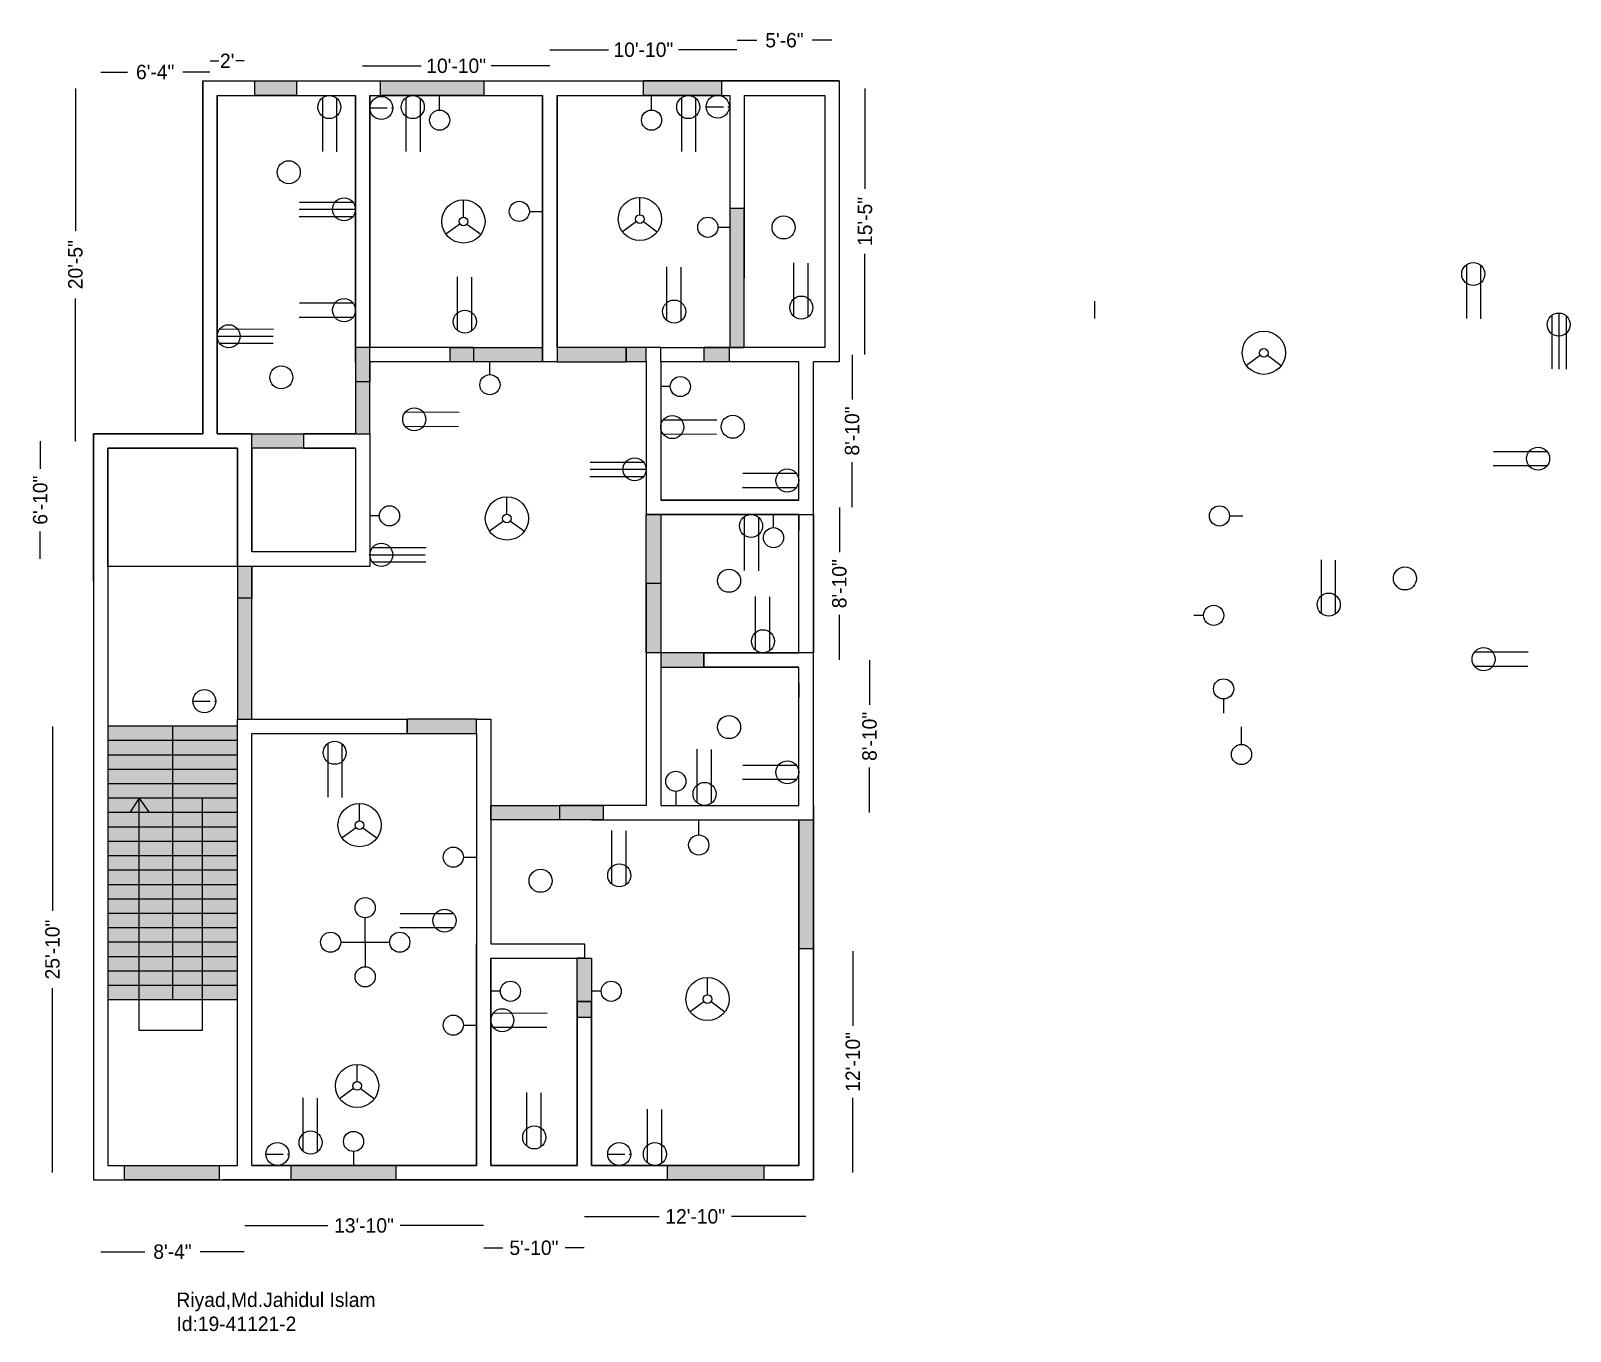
# Model space of a CAD drawing. Header units: feet. Extents: x 266 to 1335, y 182 to 1085.
import ezdxf

# ---------------------------------------------------------------- set-up
doc = ezdxf.new("R2010")
doc.units = ezdxf.units.FT
doc.header["$MEASUREMENT"] = 0
doc.linetypes.add('ACAD_ISO02W100', pattern=[15, 12, -3])
doc.dimstyles.get("Standard").update_dxf_attribs({"dimtxt": 0.18, "dimasz": 0.18, "dimexe": 0.18, "dimexo": 0.0625, "dimgap": 0.09, "dimtad": 0, "dimtih": 1, "dimtoh": 1, "dimdec": 4, "dimzin": 0, "dimdsep": 46, "dimtxsty": 'Standard', "dimcen": 0.09, "dimadec": 0, "dimazin": 0, "dimtfac": 1, "dimtdec": 4, "dimtofl": 0, "dimtmove": 0, "dimatfit": 3, "dimfxl": 0, "dimtolj": 1, "dimtzin": 0, "dimarcsym": 0})

# ---------------------------------------------------------------- blocks, each defined once
blk = doc.blocks.new('*D68')
at = {"color": 0, "lineweight": -2}
for p, q in [((496.6, 1060.3), (537.4, 1060.3)), ((626.6, 1060.3), (585.9, 1060.3))]:
    blk.add_line(p, q, dxfattribs=at)
at = {"layer": 'Defpoints', "color": 0}
for p in [(626.6, 1060.3), (496.6, 1044.8), (626.6, 1044.8)]:
    blk.add_point(p, dxfattribs=at)
at = {"color": 0, "insert": (561.6, 1060.3), "char_height": 10, "attachment_point": 5}
blk.add_mtext('\\A1;10\'-10"', dxfattribs=at)
blk = doc.blocks.new('_None')
blk = doc.blocks.new('*D69')
at = {"color": 0, "lineweight": -2}
for p, q in [((626.6, 1071.5), (667.4, 1071.5)), ((756.6, 1071.5), (715.9, 1071.5))]:
    blk.add_line(p, q, dxfattribs=at)
at = {"layer": 'Defpoints', "color": 0}
for p in [(756.6, 1071.5), (626.6, 1044.8), (756.6, 1044.8)]:
    blk.add_point(p, dxfattribs=at)
at = {"color": 0, "insert": (691.6, 1071.5), "char_height": 10, "attachment_point": 5}
blk.add_mtext('\\A1;10\'-10"', dxfattribs=at)
blk = doc.blocks.new('*D70')
at = {"color": 0, "lineweight": -2}
for p, q in [((756.8, 1078.1), (770.4, 1078.1)), ((822.5, 1078.1), (808.9, 1078.1))]:
    blk.add_line(p, q, dxfattribs=at)
at = {"color": 0}
for points in [[(756.8, 1078.1), (756.8, 1078.1), (756.6, 1078.1)], [(822.5, 1078.1), (822.5, 1078.1), (822.6, 1078.1)]]:
    blk.add_solid(points, dxfattribs=at)
at = {"layer": 'Defpoints', "color": 0}
for p in [(822.6, 1078.1), (756.6, 1044.8), (822.6, 1044.8)]:
    blk.add_point(p, dxfattribs=at)
at = {"color": 0, "insert": (789.6, 1078.1), "char_height": 10, "attachment_point": 5}
blk.add_mtext('\\A1;5\'-6"', dxfattribs=at)
blk = doc.blocks.new('*D71')
at = {"color": 0, "lineweight": -2}
for p, q in [((390.8, 1063.8), (396.7, 1063.8)), ((414.5, 1063.8), (408.6, 1063.8))]:
    blk.add_line(p, q, dxfattribs=at)
at = {"color": 0}
for points in [[(390.8, 1063.8), (390.8, 1063.7), (390.6, 1063.8)], [(414.5, 1063.8), (414.5, 1063.7), (414.6, 1063.8)]]:
    blk.add_solid(points, dxfattribs=at)
at = {"layer": 'Defpoints', "color": 0}
for p in [(414.6, 1063.8), (390.6, 799.8), (414.6, 799.8)]:
    blk.add_point(p, dxfattribs=at)
at = {"color": 0, "insert": (402.6, 1063.8), "char_height": 10, "attachment_point": 5}
blk.add_mtext("\\A1;2'", dxfattribs=at)
blk = doc.blocks.new('*D72')
at = {"color": 0, "lineweight": -2}
for p, q in [((314.8, 1056), (333.4, 1056)), ((390.5, 1056), (371.9, 1056))]:
    blk.add_line(p, q, dxfattribs=at)
at = {"color": 0}
for points in [[(314.8, 1056), (314.8, 1055.9), (314.6, 1056)], [(390.5, 1056), (390.5, 1055.9), (390.6, 1056)]]:
    blk.add_solid(points, dxfattribs=at)
at = {"layer": 'Defpoints', "color": 0}
for p in [(390.6, 1056), (314.6, 799.8), (390.6, 799.8)]:
    blk.add_point(p, dxfattribs=at)
at = {"color": 0, "insert": (352.6, 1056), "char_height": 10, "attachment_point": 5}
blk.add_mtext('\\A1;6\'-4"', dxfattribs=at)
blk = doc.blocks.new('*D73')
at = {"color": 0, "lineweight": -2}
for p, q in [((845.5, 1044.7), (845.5, 974.9)), ((845.5, 860), (845.5, 929.8))]:
    blk.add_line(p, q, dxfattribs=at)
at = {"color": 0}
for points in [[(845.5, 1044.7), (845.5, 1044.7), (845.5, 1044.8)], [(845.5, 860), (845.5, 860), (845.5, 859.8)]]:
    blk.add_solid(points, dxfattribs=at)
at = {"layer": 'Defpoints', "color": 0}
for p in [(822.6, 1044.8), (822.6, 859.8), (845.5, 859.8)]:
    blk.add_point(p, dxfattribs=at)
at = {"color": 0, "insert": (845.5, 952.3), "char_height": 10, "attachment_point": 5, "rotation": 90}
blk.add_mtext('\\A1;15\'-5"', dxfattribs=at)
blk = doc.blocks.new('*D74')
at = {"color": 0, "lineweight": -2}
for p, q in [((836.6, 859.7), (836.6, 828.6)), ((836.6, 754), (836.6, 785.1))]:
    blk.add_line(p, q, dxfattribs=at)
at = {"color": 0}
for points in [[(836.6, 859.7), (836.6, 859.7), (836.6, 859.8)], [(836.6, 754), (836.6, 754), (836.6, 753.8)]]:
    blk.add_solid(points, dxfattribs=at)
at = {"layer": 'Defpoints', "color": 0}
for p in [(804.6, 859.8), (804.6, 753.8), (836.6, 753.8)]:
    blk.add_point(p, dxfattribs=at)
at = {"color": 0, "insert": (836.6, 806.8), "char_height": 10, "attachment_point": 5, "rotation": 90}
blk.add_mtext('\\A1;8\'-10"', dxfattribs=at)
blk = doc.blocks.new('*D75')
at = {"color": 0, "lineweight": -2}
for p, q in [((827.7, 753.7), (827.7, 722.6)), ((827.7, 648), (827.7, 679.1))]:
    blk.add_line(p, q, dxfattribs=at)
at = {"color": 0}
for points in [[(827.6, 753.7), (827.7, 753.7), (827.7, 753.8)], [(827.6, 648), (827.7, 648), (827.7, 647.8)]]:
    blk.add_solid(points, dxfattribs=at)
at = {"layer": 'Defpoints', "color": 0}
for p in [(804.6, 753.8), (804.6, 647.8), (827.7, 647.8)]:
    blk.add_point(p, dxfattribs=at)
at = {"color": 0, "insert": (827.7, 700.8), "char_height": 10, "attachment_point": 5, "rotation": 90}
blk.add_mtext('\\A1;8\'-10"', dxfattribs=at)
blk = doc.blocks.new('*D76')
at = {"color": 0, "lineweight": -2}
for p, q in [((848.7, 647.7), (848.7, 616.6)), ((848.7, 542), (848.7, 573.1))]:
    blk.add_line(p, q, dxfattribs=at)
at = {"color": 0}
for points in [[(848.7, 647.7), (848.8, 647.7), (848.7, 647.8)], [(848.7, 542), (848.8, 542), (848.7, 541.8)]]:
    blk.add_solid(points, dxfattribs=at)
at = {"layer": 'Defpoints', "color": 0}
for p in [(804.6, 647.8), (804.6, 541.8), (848.7, 541.8)]:
    blk.add_point(p, dxfattribs=at)
at = {"color": 0, "insert": (848.7, 594.8), "char_height": 10, "attachment_point": 5, "rotation": 90}
blk.add_mtext('\\A1;8\'-10"', dxfattribs=at)
blk = doc.blocks.new('*D77')
at = {"color": 0, "lineweight": -2}
for p, q in [((837.1, 445.7), (837.1, 393.9)), ((837.1, 292), (837.1, 343.8))]:
    blk.add_line(p, q, dxfattribs=at)
at = {"color": 0}
for points in [[(837, 445.7), (837.1, 445.7), (837.1, 445.8)], [(837, 292), (837.1, 292), (837.1, 291.8)]]:
    blk.add_solid(points, dxfattribs=at)
at = {"layer": 'Defpoints', "color": 0}
for p in [(650.6, 445.8), (837.1, 445.8), (650.6, 291.8)]:
    blk.add_point(p, dxfattribs=at)
at = {"color": 0, "insert": (837.1, 368.8), "char_height": 10, "attachment_point": 5, "rotation": 90}
blk.add_mtext('\\A1;12\'-10"', dxfattribs=at)
blk = doc.blocks.new('*D78')
at = {"color": 0, "lineweight": -2}
for p, q in [((650.8, 261.5), (702.6, 261.5)), ((804.5, 261.5), (752.7, 261.5))]:
    blk.add_line(p, q, dxfattribs=at)
at = {"color": 0}
for points in [[(650.8, 261.6), (650.8, 261.5), (650.6, 261.5)], [(804.5, 261.6), (804.5, 261.5), (804.6, 261.5)]]:
    blk.add_solid(points, dxfattribs=at)
at = {"layer": 'Defpoints', "color": 0}
for p in [(650.6, 291.8), (804.6, 291.8), (804.6, 261.5)]:
    blk.add_point(p, dxfattribs=at)
at = {"color": 0, "insert": (727.6, 261.5), "char_height": 10, "attachment_point": 5}
blk.add_mtext('\\A1;12\'-10"', dxfattribs=at)
blk = doc.blocks.new('*D79')
at = {"color": 0, "lineweight": -2}
for p, q in [((580.8, 239.7), (593.9, 239.7)), ((650.5, 239.7), (637.4, 239.7))]:
    blk.add_line(p, q, dxfattribs=at)
at = {"color": 0}
for points in [[(580.8, 239.7), (580.8, 239.7), (580.6, 239.7)], [(650.5, 239.7), (650.5, 239.7), (650.6, 239.7)]]:
    blk.add_solid(points, dxfattribs=at)
at = {"layer": 'Defpoints', "color": 0}
for p in [(580.6, 291.8), (650.6, 291.8), (580.6, 239.7)]:
    blk.add_point(p, dxfattribs=at)
at = {"color": 0, "insert": (615.6, 239.7), "char_height": 10, "attachment_point": 5}
blk.add_mtext('\\A1;5\'-10"', dxfattribs=at)
blk = doc.blocks.new('*D80')
at = {"color": 0, "lineweight": -2}
for p, q in [((414.8, 255.2), (472.6, 255.2)), ((580.5, 255.2), (522.7, 255.2))]:
    blk.add_line(p, q, dxfattribs=at)
at = {"color": 0}
for points in [[(414.8, 255.2), (414.8, 255.1), (414.6, 255.2)], [(580.5, 255.2), (580.5, 255.1), (580.6, 255.2)]]:
    blk.add_solid(points, dxfattribs=at)
at = {"layer": 'Defpoints', "color": 0}
for p in [(414.6, 291.8), (580.6, 291.8), (580.6, 255.2)]:
    blk.add_point(p, dxfattribs=at)
at = {"color": 0, "insert": (497.6, 255.2), "char_height": 10, "attachment_point": 5}
blk.add_mtext('\\A1;13\'-10"', dxfattribs=at)
blk = doc.blocks.new('*D81')
at = {"color": 0, "lineweight": -2}
for p, q in [((314.8, 237), (345.4, 237)), ((414.5, 237), (383.9, 237))]:
    blk.add_line(p, q, dxfattribs=at)
at = {"color": 0}
for points in [[(314.8, 237), (314.8, 236.9), (314.6, 237)], [(414.5, 237), (414.5, 236.9), (414.6, 237)]]:
    blk.add_solid(points, dxfattribs=at)
at = {"layer": 'Defpoints', "color": 0}
for p in [(314.6, 291.8), (414.6, 291.8), (414.6, 237)]:
    blk.add_point(p, dxfattribs=at)
at = {"color": 0, "insert": (364.6, 237), "char_height": 10, "attachment_point": 5}
blk.add_mtext('\\A1;8\'-4"', dxfattribs=at)
blk = doc.blocks.new('*D82')
at = {"color": 0, "lineweight": -2}
for p, q in [((281.3, 601.7), (281.3, 473.6)), ((281.3, 292), (281.3, 420.1))]:
    blk.add_line(p, q, dxfattribs=at)
at = {"color": 0}
for points in [[(281.3, 601.7), (281.3, 601.7), (281.3, 601.8)], [(281.3, 292), (281.3, 292), (281.3, 291.8)]]:
    blk.add_solid(points, dxfattribs=at)
at = {"layer": 'Defpoints', "color": 0}
for p in [(414.6, 601.8), (281.3, 291.8), (414.6, 291.8)]:
    blk.add_point(p, dxfattribs=at)
at = {"color": 0, "insert": (281.3, 446.8), "char_height": 10, "attachment_point": 5, "rotation": 90}
blk.add_mtext('\\A1;25\'-10"', dxfattribs=at)
blk = doc.blocks.new('_Open')
at = {"color": 0, "linetype": 'ByBlock', "lineweight": -2}
for p, q in [((-1, 0.2), (0, 0)), ((-1, -0.2), (0, 0)), ((0, 0), (-1, 0))]:
    blk.add_line(p, q, dxfattribs=at)
blk = doc.blocks.new('*D83')
at = {"color": 0, "lineweight": -2}
for p, q in [((297.2, 1044.7), (297.2, 945.8)), ((297.2, 800), (297.2, 898.9))]:
    blk.add_line(p, q, dxfattribs=at)
at = {"color": 0}
blk.add_solid([(297.2, 1044.7), (297.2, 1044.7), (297.2, 1044.8)], dxfattribs=at)
at = {"layer": 'Defpoints', "color": 0}
for p in [(390.6, 1044.8), (297.2, 799.8), (390.6, 799.8)]:
    blk.add_point(p, dxfattribs=at)
at = {"color": 0, "lineweight": -2, "xscale": 0.18, "yscale": 0.18, "zscale": 0.18, "rotation": 270}
blk.add_blockref('_Open', (297.2, 799.8), dxfattribs=at)
at = {"color": 0, "insert": (297.2, 922.3), "char_height": 10, "attachment_point": 5, "rotation": 90}
blk.add_mtext('\\A1;20\'-5"', dxfattribs=at)
blk = doc.blocks.new('*D84')
at = {"color": 0, "lineweight": -2}
for p, q in [((272.8, 799.7), (272.8, 780.6)), ((272.8, 718), (272.8, 737.1))]:
    blk.add_line(p, q, dxfattribs=at)
at = {"color": 0}
for points in [[(272.7, 799.7), (272.8, 799.7), (272.8, 799.8)], [(272.7, 718), (272.8, 718), (272.8, 717.8)]]:
    blk.add_solid(points, dxfattribs=at)
at = {"layer": 'Defpoints', "color": 0}
for p in [(414.6, 799.8), (272.8, 717.8), (414.6, 717.8)]:
    blk.add_point(p, dxfattribs=at)
at = {"color": 0, "insert": (272.8, 758.8), "char_height": 10, "attachment_point": 5, "rotation": 90}
blk.add_mtext('\\A1;6\'-10"', dxfattribs=at)

msp = doc.modelspace()

# ---------------------------------------------------------------- hatches: boundary and pattern name
h = msp.add_hatch()
h.set_pattern_fill('DASH', color=256, style=0)
h.paths.add_polyline_path([(450.81417, 1049.84153), (421.77363, 1049.84153), (421.77363, 1039.84153), (450.81417, 1039.84153)])
h.paths.add_polyline_path([(580.91779, 1049.84153), (508.9603, 1049.84153), (508.9603, 1039.84153), (580.91779, 1039.84153)])
h.paths.add_polyline_path([(809.64899, 536.84153), (799.64899, 536.84153), (799.64899, 447.38255), (809.64899, 447.38255)])
h.paths.add_polyline_path([(397.10659, 296.84153), (331.31236, 296.84153), (331.31236, 286.84153), (397.10659, 286.84153)])
h.paths.add_polyline_path([(519.64798, 296.84153), (447.06428, 296.84153), (447.06428, 286.84153), (519.64798, 286.84153)])
h.paths.add_polyline_path([(775.3469, 296.84153), (708.31862, 296.84153), (708.31862, 286.84153), (775.3469, 286.84153)])
at = {"true_color": 0xeeb7c8}
h = msp.add_hatch(color=254, dxfattribs=at)
h.paths.add_polyline_path([(450.81417, 1049.84153), (421.77363, 1049.84153), (421.77363, 1039.84153), (450.81417, 1039.84153)])
h.paths.add_polyline_path([(580.91779, 1049.84153), (508.9603, 1049.84153), (508.9603, 1039.84153), (580.91779, 1039.84153)])
h.paths.add_polyline_path([(809.64899, 536.84153), (799.64899, 536.84153), (799.64899, 447.38255), (809.64899, 447.38255)])
h.paths.add_polyline_path([(775.3469, 296.84153), (708.31862, 296.84153), (708.31862, 286.84153), (775.3469, 286.84153)])
h.paths.add_polyline_path([(519.64798, 296.84153), (447.06428, 296.84153), (447.06428, 286.84153), (519.64798, 286.84153)])
h.paths.add_polyline_path([(397.10659, 296.84153), (331.31236, 296.84153), (331.31236, 286.84153), (397.10659, 286.84153)])
h = msp.add_hatch(color=64)
h.paths.add_polyline_path([(450.81417, 1049.84153), (421.77363, 1049.84153), (421.77363, 1039.84153), (450.81417, 1039.84153)])
h.paths.add_polyline_path([(580.91779, 1049.84153), (508.9603, 1049.84153), (508.9603, 1039.84153), (580.91779, 1039.84153)])
h.paths.add_polyline_path([(745.77472, 1049.84153), (691.64899, 1049.84153), (691.64899, 1039.84153), (745.77472, 1039.84153)])
h.paths.add_polyline_path([(761.64899, 961.26861), (751.649, 961.26861), (751.649, 912.84153), (761.64899, 912.84153)])
h.paths.add_polyline_path([(761.649, 912.84153), (751.649, 912.84153), (751.649, 864.84153), (761.649, 864.84153)])
h.paths.add_polyline_path([(751.23008, 864.84153), (733.64899, 864.84153), (733.64899, 854.84153), (751.23008, 854.84153)])
h.paths.add_polyline_path([(693.64899, 864.84153), (679.64899, 864.84153), (679.64899, 854.84153), (693.64899, 854.84153)])
h.paths.add_polyline_path([(679.64899, 864.84153), (631.64899, 864.84153), (631.64899, 854.84153), (679.64899, 854.84153)])
h.paths.add_polyline_path([(621.64899, 864.84153), (573.64899, 864.84153), (573.64899, 854.84153), (621.64899, 854.84153)])
h.paths.add_polyline_path([(573.64899, 864.84153), (557.49812, 864.84153), (557.49812, 854.84153), (573.64899, 854.84153)])
h.paths.add_polyline_path([(501.64899, 864.84153), (491.64899, 864.84153), (491.64899, 840.84153), (501.64899, 840.84153)])
h.paths.add_polyline_path([(501.64899, 840.84153), (491.64899, 840.84153), (491.64899, 804.84153), (501.64899, 804.84153)])
h.paths.add_polyline_path([(455.64899, 804.84153), (419.64899, 804.84153), (419.64899, 794.84153), (455.64899, 794.84153)])
h.paths.add_polyline_path([(419.64899, 690.84153), (409.64899, 690.84153), (409.64899, 606.84153), (419.64899, 606.84153)])
h.paths.add_polyline_path([(419.64899, 712.84153), (409.64899, 712.84153), (409.64899, 690.84153), (419.64899, 690.84153)])
h.paths.add_polyline_path([(575.64899, 606.84153), (527.64899, 606.84153), (527.64899, 596.84153), (575.64899, 596.84153)])
h.paths.add_polyline_path([(663.64899, 546.84153), (633.64899, 546.84153), (633.64899, 536.84153), (663.64899, 536.84153)])
h.paths.add_polyline_path([(633.64899, 546.84153), (585.64899, 546.84153), (585.64899, 536.84153), (633.64899, 536.84153)])
h.paths.add_polyline_path([(655.64899, 440.84153), (645.64899, 440.84153), (645.64899, 410.84153), (655.64899, 410.84153)])
h.paths.add_polyline_path([(655.64899, 410.84153), (645.64899, 410.84153), (645.64899, 399.70409), (655.64899, 399.70409)])
h.paths.add_polyline_path([(733.64899, 652.84153), (703.64899, 652.84153), (703.64899, 642.84153), (733.64899, 642.84153)])
h.paths.add_polyline_path([(703.64899, 700.84153), (693.64899, 700.84153), (693.64899, 652.84153), (703.64899, 652.84153)])
h.paths.add_polyline_path([(703.64899, 748.84153), (693.64899, 748.84153), (693.64899, 700.84153), (703.64899, 700.84153)])
h = msp.add_hatch(color=252)
h.paths.add_polyline_path([(364.64899, 601.84153), (319.64899, 601.84153), (319.64899, 591.84153), (364.64899, 591.84153)])
h.paths.add_polyline_path([(364.64899, 591.84153), (319.64899, 591.84153), (319.64899, 581.84153), (364.64899, 581.84153)])
h.paths.add_polyline_path([(364.64899, 581.84153), (319.64899, 581.84153), (319.64899, 571.84153), (364.64899, 571.84153)])
h.paths.add_polyline_path([(409.64899, 581.84153), (364.64899, 581.84153), (364.64899, 571.84153), (409.64899, 571.84153)])
h.paths.add_polyline_path([(409.64899, 591.84153), (364.64899, 591.84153), (364.64899, 581.84153), (409.64899, 581.84153)])
h.paths.add_polyline_path([(409.64899, 601.84153), (364.64899, 601.84153), (364.64899, 591.84153), (409.64899, 591.84153)])
h.paths.add_polyline_path([(364.64899, 571.84153), (319.64899, 571.84153), (319.64899, 561.84153), (364.64899, 561.84153)])
h.paths.add_polyline_path([(409.64899, 561.84153), (364.64899, 561.84153), (364.64899, 551.84153), (409.64899, 551.84153)])
h.paths.add_polyline_path([(409.64899, 571.84153), (364.64899, 571.84153), (364.64899, 561.84153), (409.64899, 561.84153)])
h.paths.add_polyline_path([(364.64899, 561.84153), (319.64899, 561.84153), (319.64899, 551.84153), (364.64899, 551.84153)])
h.paths.add_polyline_path([(364.64899, 551.84153), (341.4923, 551.84153), (348.4694, 541.84153), (364.64899, 541.84153)])
h.paths.add_polyline_path([(341.4923, 551.84153), (319.64899, 551.84153), (319.64899, 541.84153), (335.01387, 541.84153)])
h.paths.add_polyline_path([(341.4923, 551.84153), (335.01387, 541.84153), (341.4923, 541.84153)], flags=16)
h.paths.add_polyline_path([(341.4923, 551.84153), (341.4923, 541.84153), (348.4694, 541.84153)])
h.paths.add_polyline_path([(364.64899, 541.84153), (341.4923, 541.84153), (341.4923, 531.84153), (364.64899, 531.84153)])
h.paths.add_polyline_path([(341.4923, 541.84153), (319.64899, 541.84153), (319.64899, 531.84153), (341.4923, 531.84153)])
h.paths.add_polyline_path([(341.4923, 531.84153), (319.64899, 531.84153), (319.64899, 521.84153), (341.4923, 521.84153)])
h.paths.add_polyline_path([(364.64899, 531.84153), (341.4923, 531.84153), (341.4923, 521.84153), (364.64899, 521.84153)])
h.paths.add_polyline_path([(385.33684, 551.84153), (364.64899, 551.84153), (364.64899, 541.84153), (385.33684, 541.84153)])
h.paths.add_polyline_path([(409.64899, 551.84153), (385.33684, 551.84153), (385.33684, 541.84153), (409.64899, 541.84153)])
h.paths.add_polyline_path([(385.33684, 541.84153), (364.64899, 541.84153), (364.64899, 531.84153), (385.33684, 531.84153)])
h.paths.add_polyline_path([(409.64899, 541.84153), (385.33684, 541.84153), (385.33684, 531.84153), (409.64899, 531.84153)])
h.paths.add_polyline_path([(385.33684, 531.84153), (364.64899, 531.84153), (364.64899, 521.84153), (385.33684, 521.84153)])
h.paths.add_polyline_path([(409.64899, 531.84153), (385.33684, 531.84153), (385.33684, 521.84153), (409.64899, 521.84153)])
h.paths.add_polyline_path([(385.33684, 521.84153), (364.64899, 521.84153), (364.64899, 511.84153), (385.33684, 511.84153)])
h.paths.add_polyline_path([(409.64899, 521.84153), (385.33684, 521.84153), (385.33684, 511.84153), (409.64899, 511.84153)])
h.paths.add_polyline_path([(364.64899, 521.84153), (341.4923, 521.84153), (341.4923, 511.84153), (364.64899, 511.84153)])
h.paths.add_polyline_path([(341.4923, 521.84153), (319.64899, 521.84153), (319.64899, 511.84153), (341.4923, 511.84153)])
h.paths.add_polyline_path([(341.4923, 511.84153), (319.64899, 511.84153), (319.64899, 501.84153), (341.4923, 501.84153)])
h.paths.add_polyline_path([(364.64899, 501.84153), (341.4923, 501.84153), (341.4923, 491.84153), (364.64899, 491.84153)])
h.paths.add_polyline_path([(385.33684, 511.84153), (364.64899, 511.84153), (364.64899, 506.84153), (364.64899, 501.84153), (385.33684, 501.84153)])
h.paths.add_polyline_path([(364.64899, 506.84153), (364.64899, 511.84153), (341.4923, 511.84153), (341.4923, 501.84153), (364.64899, 501.84153)])
h.paths.add_polyline_path([(409.64899, 511.84153), (385.33684, 511.84153), (385.33684, 501.84153), (409.64899, 501.84153)])
h.paths.add_polyline_path([(409.64899, 501.84153), (385.33684, 501.84153), (385.33684, 491.84153), (409.64899, 491.84153)])
h.paths.add_polyline_path([(385.33684, 501.84153), (364.64899, 501.84153), (364.64899, 491.84153), (385.33684, 491.84153)])
h.paths.add_polyline_path([(341.4923, 501.84153), (319.64899, 501.84153), (319.64899, 491.84153), (341.4923, 491.84153)])
h.paths.add_polyline_path([(341.4923, 491.84153), (319.64899, 491.84153), (319.64899, 481.84153), (341.4923, 481.84153)])
h.paths.add_polyline_path([(364.64899, 491.84153), (341.4923, 491.84153), (341.4923, 481.84153), (364.64899, 481.84153)])
h.paths.add_polyline_path([(385.33684, 491.84153), (364.64899, 491.84153), (364.64899, 481.84153), (385.33684, 481.84153)])
h.paths.add_polyline_path([(409.64899, 491.84153), (385.33684, 491.84153), (385.33684, 481.84153), (409.64899, 481.84153)])
h.paths.add_polyline_path([(341.4923, 481.84153), (319.64899, 481.84153), (319.64899, 471.84153), (341.4923, 471.84153)])
h.paths.add_polyline_path([(364.64899, 481.84153), (341.4923, 481.84153), (341.4923, 471.84153), (364.64899, 471.84153)])
h.paths.add_polyline_path([(385.33684, 481.84153), (364.64899, 481.84153), (364.64899, 471.84153), (385.33684, 471.84153)])
h.paths.add_polyline_path([(409.64899, 481.84153), (385.33684, 481.84153), (385.33684, 471.84153), (409.64899, 471.84153)])
h.paths.add_polyline_path([(409.64899, 471.84153), (385.33684, 471.84153), (385.33684, 461.84153), (409.64899, 461.84153)])
h.paths.add_polyline_path([(385.33684, 471.84153), (364.64899, 471.84153), (364.64899, 461.84153), (385.33684, 461.84153)])
h.paths.add_polyline_path([(364.64899, 471.84153), (341.4923, 471.84153), (341.4923, 461.84153), (364.64899, 461.84153)])
h.paths.add_polyline_path([(341.4923, 471.84153), (319.64899, 471.84153), (319.64899, 461.84153), (341.4923, 461.84153)])
h.paths.add_polyline_path([(341.4923, 461.84153), (319.64899, 461.84153), (319.64899, 451.84153), (341.4923, 451.84153)])
h.paths.add_polyline_path([(364.64899, 461.84153), (341.4923, 461.84153), (341.4923, 451.84153), (364.64899, 451.84153)])
h.paths.add_polyline_path([(385.33684, 461.84153), (364.64899, 461.84153), (364.64899, 451.84153), (385.33684, 451.84153)])
h.paths.add_polyline_path([(409.64899, 461.84153), (385.33684, 461.84153), (385.33684, 451.84153), (409.64899, 451.84153)])
h.paths.add_polyline_path([(409.64899, 451.84153), (385.33684, 451.84153), (385.33684, 441.84153), (409.64899, 441.84153)])
h.paths.add_polyline_path([(385.33684, 451.84153), (364.64899, 451.84153), (364.64899, 441.84153), (385.33684, 441.84153)])
h.paths.add_polyline_path([(364.64899, 451.84153), (341.4923, 451.84153), (341.4923, 441.84153), (364.64899, 441.84153)])
h.paths.add_polyline_path([(341.4923, 451.84153), (319.64899, 451.84153), (319.64899, 441.84153), (341.4923, 441.84153)])
h.paths.add_polyline_path([(341.4923, 441.84153), (319.64899, 441.84153), (319.64899, 431.84153), (341.4923, 431.84153)])
h.paths.add_polyline_path([(364.64899, 441.84153), (341.4923, 441.84153), (341.4923, 431.84153), (364.64899, 431.84153)])
h.paths.add_polyline_path([(385.33684, 441.84153), (364.64899, 441.84153), (364.64899, 431.84153), (385.33684, 431.84153)])
h.paths.add_polyline_path([(409.64899, 441.84153), (385.33684, 441.84153), (385.33684, 431.84153), (409.64899, 431.84153)])
h.paths.add_polyline_path([(409.64899, 431.84153), (385.33684, 431.84153), (385.33684, 421.84153), (409.64899, 421.84153)])
h.paths.add_polyline_path([(385.33684, 431.84153), (364.64899, 431.84153), (364.64899, 421.84153), (385.33684, 421.84153)])
h.paths.add_polyline_path([(385.33684, 421.84153), (364.64899, 421.84153), (364.64899, 411.84153), (385.33684, 411.84153)])
h.paths.add_polyline_path([(409.64899, 421.84153), (385.33684, 421.84153), (385.33684, 411.84153), (409.64899, 411.84153)])
h.paths.add_polyline_path([(364.64899, 421.84153), (341.4923, 421.84153), (341.4923, 411.84153), (364.64899, 411.84153)])
h.paths.add_polyline_path([(364.64899, 431.84153), (341.4923, 431.84153), (341.4923, 421.84153), (364.64899, 421.84153)])
h.paths.add_polyline_path([(341.4923, 431.84153), (319.64899, 431.84153), (319.64899, 421.84153), (341.4923, 421.84153)])
h.paths.add_polyline_path([(341.4923, 421.84153), (319.64899, 421.84153), (319.64899, 411.84153), (341.4923, 411.84153)])

# ---------------------------------------------------------------- linework, layer by layer
for p, q in [((385.64899, 1049.84153), (827.64899, 1049.84153)), ((385.64899, 1049.84153), (385.64899, 804.84153)), ((827.64899, 1049.84153), (738.76829, 1049.84153)), ((827.64899, 1049.84153), (827.64899, 854.84153)), ((395.64899, 1039.84153), (491.64899, 1039.84153)), ((395.64899, 1039.84153), (395.64899, 804.84153)), ((468.72384, 1038.13967), (468.72384, 1000.88523)), ((478.59429, 1037.89774), (478.59429, 1000.65539)), ((501.64899, 1039.84153), (621.64899, 1039.84153)), ((526.69496, 1038.13967), (526.69496, 1000.88523)), ((536.56541, 1037.89774), (536.56541, 1000.65539)), ((550.12595, 1029.62774), (550.12595, 1039.84153)), ((631.64899, 1039.84153), (751.64899, 1039.84153)), ((697.30543, 1029.65397), (697.30543, 1039.84153)), ((717.99964, 1038.13967), (717.99964, 1000.88523)), ((727.87009, 1037.89774), (727.87009, 1000.65539)), ((761.64899, 1039.84153), (817.64899, 1039.84153)), ((817.64899, 1039.84153), (817.64899, 864.84153)), ((490.13941, 965.47465), (452.88497, 965.47465)), ((566.64921, 955.29291), (566.64921, 967.29291)), ((689.16005, 956.96943), (689.16005, 968.96943)), ((491.72518, 960.69368), (452.65513, 960.69368)), ((489.89748, 955.6042), (452.65513, 955.6042)), ((612.44768, 959.29291), (621.64899, 959.29291)), ((686.73534, 952.20285), (677.03652, 945.13652)), ((691.58475, 952.20285), (701.28357, 945.13652)), ((564.2245, 950.52633), (554.52568, 943.46)), ((569.07391, 950.52633), (578.77273, 943.46)), ((743.39225, 948.26945), (751.64899, 948.26945)), ((707.90378, 883.59552), (707.90378, 920.83787)), ((717.77423, 883.35359), (717.77423, 920.60803)), ((796.18907, 886.3176), (796.18907, 923.55995)), ((806.05952, 886.07567), (806.05952, 923.33011)), ((1263.10429, 922.25986), (1263.10429, 885.00542)), ((1272.97474, 922.01792), (1272.97474, 884.77557)), ((562.52678, 876.53179), (562.52678, 913.77414)), ((572.39723, 876.28986), (572.39723, 913.5443)), ((490.13941, 895.48671), (452.88497, 895.48671)), ((1005.16445, 884.94407), (1005.16445, 896.94407)), ((1327.22928, 888.72457), (1327.22928, 849.74999)), ((397.49241, 877.72257), (434.73458, 877.60781)), ((489.89748, 885.61626), (452.65513, 885.61626)), ((1322.44831, 887.13879), (1322.44831, 849.88435)), ((1332.31876, 886.89686), (1332.31876, 849.65451)), ((395.64899, 872.61995), (434.48937, 872.61995)), ((397.22006, 867.85291), (434.47433, 867.73811)), ((573.64899, 864.84153), (573.64899, 854.84153)), ((679.64899, 864.84153), (679.64899, 854.84153)), ((693.64899, 854.84153), (693.64899, 864.84153)), ((703.64899, 854.84153), (703.64899, 864.84153)), ((733.64899, 864.84153), (733.64899, 854.84153)), ((817.64899, 864.84153), (809.64899, 864.84153)), ((1120.05688, 859.39116), (1110.35806, 852.32484)), ((1124.90629, 859.39116), (1134.60511, 852.32484)), ((585.06776, 845.96457), (585.06776, 854.84153)), ((799.64899, 758.84153), (799.64899, 854.84153)), ((809.64899, 286.84153), (809.64899, 854.84153)), ((827.64899, 854.84153), (809.64899, 854.84153)), ((501.64899, 840.84153), (491.64899, 840.84153)), ((710.29457, 837.67593), (703.64899, 837.67593)), ((526.35842, 820.02055), (563.60059, 819.9058)), ((705.49241, 814.63834), (742.73458, 814.52359)), ((385.64899, 804.84153), (309.64899, 804.84153)), ((309.64899, 804.84153), (309.64899, 286.84153)), ((309.64899, 804.84153), (309.64899, 286.84153)), ((419.64899, 794.84153), (419.64899, 804.84153)), ((455.64899, 804.84153), (455.64899, 794.84153)), ((491.64899, 804.84153), (501.64899, 804.84153)), ((526.08607, 810.1509), (563.34034, 810.0361)), ((705.22006, 804.76869), (742.47433, 804.65389)), ((385.64899, 794.84153), (319.64899, 794.84153)), ((319.64899, 794.84153), (319.64899, 296.84153)), ((319.64899, 794.84153), (319.64899, 296.84153)), ((1319.3225, 792.41524), (1282.06806, 792.41524)), ((691.9164, 784.96286), (654.66196, 784.96286)), ((1319.08057, 782.54479), (1281.83822, 782.54479)), ((691.67446, 775.09241), (654.43211, 775.09241)), ((693.64899, 780.18189), (654.66196, 780.18189)), ((797.97429, 777.22993), (760.71985, 777.22993)), ((596.85735, 749.08042), (596.85735, 761.08042)), ((797.73236, 767.35948), (760.49001, 767.35948)), ((703.64899, 748.84153), (693.64899, 748.84153)), ((781.95318, 739.73787), (781.95318, 748.84153)), ((799.64899, 652.84153), (799.64899, 748.84153)), ((799.64899, 748.84153), (799.64899, 747.84153)), ((799.64899, 748.84153), (799.64899, 738.84153)), ((508.29457, 747.91435), (501.64899, 747.91435)), ((594.43264, 744.31384), (584.73383, 737.24752)), ((599.28205, 744.31384), (608.98087, 737.24752)), ((761.60162, 747.30486), (761.60162, 710.05042)), ((771.47207, 747.06292), (771.47207, 709.82057)), ((799.64899, 747.84153), (799.64899, 737.84153)), ((1098.62817, 747.84191), (1107.90131, 747.84191)), ((501.64899, 720.84738), (540.08628, 720.84153)), ((503.49241, 725.95), (540.73458, 725.83524)), ((1162.45506, 680.13571), (1162.45506, 717.37806)), ((1172.32551, 679.89378), (1172.32551, 717.14822)), ((409.64899, 712.84153), (409.64899, 690.84153)), ((419.64899, 712.84153), (419.64899, 690.84153)), ((503.22006, 716.08034), (540.47433, 715.96555)), ((703.64899, 700.84153), (693.64899, 700.84153)), ((419.64899, 690.84153), (409.64899, 690.84153)), ((769.55952, 654.66923), (769.55952, 691.91158)), ((779.42997, 654.4273), (779.42997, 691.68174)), ((1080.61922, 678.83197), (1073.97365, 678.83197)), ((733.64899, 652.84153), (733.64899, 642.84153)), ((1268.90463, 653.51247), (1306.1468, 653.39772)), ((799.64899, 546.84153), (799.64899, 642.84153)), ((1268.63228, 643.64282), (1305.88655, 643.52802)), ((799.64899, 631.84153), (799.64899, 621.84153)), ((1094.52611, 620.77305), (1094.52611, 611.02394)), ((409.64899, 601.84153), (319.64899, 601.84153)), ((364.64899, 601.84153), (364.64899, 506.84153)), ((527.64899, 596.84153), (527.64899, 606.84153)), ((575.64899, 596.84153), (575.64899, 606.84153)), ((1106.95848, 589.23401), (1106.95848, 601.46028)), ((409.64899, 591.84153), (319.64899, 591.84153)), ((472.4536, 589.82129), (472.4536, 552.56685)), ((482.32405, 589.57936), (482.32405, 552.33701)), ((409.64899, 581.84153), (319.64899, 581.84153)), ((728.99263, 548.66923), (728.99263, 585.91158)), ((738.86308, 548.4273), (738.86308, 585.68174)), ((409.64899, 571.84153), (319.64899, 571.84153)), ((797.98809, 574.62996), (760.73365, 574.62996)), ((409.64899, 561.84153), (319.64899, 561.84153)), ((714.12881, 556.59063), (714.12881, 546.84153)), ((797.74616, 564.75951), (760.50381, 564.75951)), ((409.64899, 551.84153), (319.64899, 551.84153)), ((341.4923, 551.84153), (335.01387, 541.84153)), ((341.4923, 390.57865), (341.4923, 551.84153)), ((341.4923, 551.84153), (348.4694, 541.84153)), ((385.33684, 551.84153), (385.33684, 390.57865)), ((494.48529, 536.16184), (494.48529, 548.16184)), ((633.64899, 536.84153), (633.64899, 546.84153)), ((693.64899, 546.84153), (633.64899, 546.84153)), ((409.64899, 541.84153), (319.64899, 541.84153)), ((645.64899, 536.84153), (633.64899, 536.84153)), ((655.64899, 536.84153), (645.64899, 536.84153)), ((730.04746, 526.40005), (730.04746, 536.84153)), ((799.64899, 296.84153), (799.64899, 536.84153)), ((409.64899, 531.84153), (319.64899, 531.84153)), ((492.06058, 531.39526), (482.36177, 524.32894)), ((496.90999, 531.39526), (506.60881, 524.32894)), ((669.77892, 492.1268), (669.77892, 529.36915)), ((679.64937, 491.88487), (679.64937, 529.13931)), ((409.64899, 521.84153), (319.64899, 521.84153)), ((409.64899, 511.84153), (319.64899, 511.84153)), ((364.64899, 506.84153), (364.64899, 411.84153)), ((566.61445, 510.93337), (575.88758, 510.93337)), ((409.64899, 501.84153), (319.64899, 501.84153)), ((409.64899, 491.84153), (319.64899, 491.84153)), ((409.64899, 481.84153), (319.64899, 481.84153)), ((409.64899, 471.84153), (319.64899, 471.84153)), ((559.91609, 471.65707), (522.66165, 471.65707)), ((409.64899, 461.84153), (319.64899, 461.84153)), ((498.43181, 451.87609), (498.43181, 468.87609)), ((559.67416, 461.78662), (522.43181, 461.78662)), ((409.64899, 451.84153), (319.64899, 451.84153)), ((481.43181, 451.87609), (515.43181, 451.87609)), ((498.43181, 451.87609), (498.43181, 434.87609)), ((645.64899, 450.84153), (650.64899, 450.84153)), ((650.64899, 450.84153), (650.64899, 440.84153)), ((409.64899, 441.84153), (319.64899, 441.84153)), ((650.64899, 440.84153), (645.64899, 440.84153)), ((409.64899, 431.84153), (319.64899, 431.84153)), ((409.64899, 421.84153), (319.64899, 421.84153)), ((592.29457, 417.84153), (585.64899, 417.84153)), ((662.29457, 417.84153), (655.64899, 417.84153)), ((736.15049, 415.45209), (736.15049, 427.45209)), ((409.64899, 411.84153), (319.64899, 411.84153)), ((655.64899, 410.84153), (645.64899, 410.84153)), ((733.72579, 410.68551), (724.02697, 403.61919)), ((738.5752, 410.68551), (748.27402, 403.61919)), ((587.49241, 402.85276), (624.73458, 402.738)), ((385.33684, 390.57865), (341.4923, 390.57865)), ((566.61445, 394.30189), (575.88758, 394.30189)), ((587.22006, 392.9831), (624.47433, 392.86831)), ((492.80705, 355.09722), (492.80705, 367.09722)), ((455.44083, 306.66923), (455.44083, 343.91158)), ((465.31128, 306.4273), (465.31128, 343.68174)), ((490.38235, 350.33064), (480.68353, 343.26432)), ((495.23176, 350.33064), (504.93057, 343.26432)), ((610.71218, 310.20738), (610.71218, 347.44973)), ((620.58263, 309.96545), (620.58263, 347.21989)), ((694.50234, 298.66923), (694.50234, 335.91158)), ((704.37279, 298.4273), (704.37279, 335.68174)), ((490.35613, 306.59063), (490.35613, 296.84153)), ((319.64899, 296.84153), (409.64899, 296.84153)), ((419.64899, 296.84153), (575.64899, 296.84153)), ((575.64899, 296.84153), (565.64899, 296.84153)), ((585.64899, 296.84153), (645.64899, 296.84153)), ((655.64899, 296.84153), (799.64899, 296.84153)), ((309.64899, 286.84153), (809.64899, 286.84153))]:
    msp.add_line(p, q)
at = {"linetype": 'ACAD_ISO02W100'}
for p, q in [((501.64899, 1031.10389), (517.64899, 1031.10975)), ((735.23486, 1031.97), (751.23486, 1031.97)), ((378.73831, 619.25041), (394.73831, 619.25041)), ((429.47457, 304.84153), (445.47457, 304.84153)), ((666.84511, 304.84153), (682.84511, 304.84153))]:
    msp.add_line(p, q, dxfattribs=at)
for points in [[(385.64899, 804.84153), (385.64899, 1049.84153), (501.64899, 1049.84153)], [(491.64899, 1049.84153), (631.64899, 1049.84153)], [(621.64899, 1049.84153), (761.64899, 1049.84153)], [(419.64899, 804.84153), (395.64899, 804.84153), (395.64899, 1039.84153), (491.64899, 1039.84153), (491.64899, 840.84153)], [(491.64899, 854.84153), (491.64899, 1039.84153)], [(501.64899, 1039.84153), (501.64899, 864.84153)], [(573.64899, 864.84153), (501.64899, 864.84153), (501.64899, 1039.84153), (621.64899, 1039.84153), (621.64899, 864.84153)], [(631.64899, 1039.84153), (631.64899, 854.84153), (621.64899, 854.84153)], [(631.64899, 854.84153), (621.64899, 854.84153), (621.64899, 1039.84153)], [(631.64899, 864.84153), (631.64899, 1039.84153), (751.64899, 1039.84153), (751.64899, 912.84153)], [(761.64899, 1039.84153), (761.64899, 912.84153)], [(703.64899, 864.84153), (679.64899, 864.84153)], [(703.64899, 864.84153), (693.64899, 864.84153)], [(809.64899, 864.84153), (733.64899, 864.84153)], [(751.64899, 864.84153), (733.64899, 864.84153)], [(501.64899, 854.84153), (501.64899, 840.84153)], [(573.64899, 854.84153), (501.64899, 854.84153)], [(693.64899, 854.84153), (679.64899, 854.84153)], [(693.64899, 854.84153), (693.64899, 748.84153)], [(703.64899, 854.84153), (703.64899, 758.84153), (799.64899, 758.84153), (799.64899, 854.84153), (733.64899, 854.84153)], [(761.64899, 854.84153), (733.64899, 854.84153)], [(809.64899, 748.84153), (809.64899, 854.84153)], [(309.64899, 702.84153), (309.64899, 804.84153), (385.64899, 804.84153)], [(395.64899, 804.84153), (419.64899, 804.84153)], [(409.64899, 804.84153), (409.64899, 804.84153), (419.64899, 804.84153)], [(501.64899, 804.84153), (501.64899, 712.84153), (419.64899, 712.84153)], [(491.64899, 804.84153), (455.64899, 804.84153)], [(455.64899, 804.84153), (491.64899, 804.84153)], [(501.64899, 804.84153), (501.64899, 794.84153)], [(409.64899, 794.84153), (385.64899, 794.84153)], [(409.64899, 712.84153), (409.64899, 794.84153)], [(419.64899, 794.84153), (419.64899, 722.84153)], [(455.64899, 794.84153), (491.64899, 794.84153), (491.64899, 722.84153), (419.64899, 722.84153), (419.64899, 794.84153)], [(491.64899, 794.84153), (455.64899, 794.84153)], [(693.64899, 758.84153), (693.64899, 748.84153)], [(799.64899, 758.84153), (703.64899, 758.84153)], [(703.64899, 748.84153), (799.64899, 748.84153)], [(733.64899, 652.84153), (799.64899, 652.84153), (799.64899, 748.84153), (703.64899, 748.84153)], [(809.64899, 642.84153), (809.64899, 758.84153)], [(693.64899, 700.84153), (693.64899, 642.84153)], [(703.64899, 700.84153), (703.64899, 652.84153)], [(703.64899, 700.84153), (703.64899, 546.84153), (799.64899, 546.84153), (799.64899, 642.84153), (733.64899, 642.84153)], [(693.64899, 652.84153), (693.64899, 546.84153)], [(799.64899, 652.84153), (733.64899, 652.84153)], [(809.64899, 536.84153), (809.64899, 536.84153), (809.64899, 652.84153)], [(733.64899, 642.84153), (799.64899, 642.84153)], [(409.64899, 296.84153), (409.64899, 606.84153), (527.64899, 606.84153)], [(575.64899, 606.84153), (585.64899, 606.84153), (585.64899, 450.84153)], [(575.64899, 596.84153), (575.64899, 296.84153), (419.64899, 296.84153), (419.64899, 596.84153), (527.64899, 596.84153)], [(809.64899, 546.84153), (809.64899, 286.84153), (645.64899, 286.84153)], [(703.64899, 546.84153), (799.64899, 546.84153)], [(655.64899, 536.84153), (799.64899, 536.84153), (799.64899, 296.84153), (655.64899, 296.84153), (655.64899, 410.84153)], [(693.64899, 536.84153), (799.64899, 536.84153)], [(575.64899, 296.84153), (575.64899, 450.84153)], [(585.64899, 450.84153), (645.64899, 450.84153)], [(645.64899, 410.84153), (645.64899, 296.84153), (585.64899, 296.84153), (585.64899, 440.84153), (645.64899, 440.84153)], [(585.64899, 440.84153), (585.64899, 296.84153)], [(645.64899, 296.84153), (645.64899, 410.84153)], [(655.64899, 410.84153), (655.64899, 296.84153)], [(655.64899, 410.84153), (655.64899, 296.84153)], [(575.64899, 286.84153), (399.64899, 286.84153)], [(585.64899, 286.84153), (585.64899, 286.84153), (409.64899, 286.84153)], [(655.64899, 286.84153), (655.64899, 286.84153), (575.64899, 286.84153)], [(655.64899, 286.84153), (655.64899, 286.84153), (575.64899, 286.84153)]]:
    msp.add_lwpolyline(points)
for points in [[(421.77363, 1049.84153), (450.81417, 1049.84153), (450.81417, 1039.84153), (421.77363, 1039.84153)], [(508.9603, 1049.84153), (580.91779, 1049.84153), (580.91779, 1039.84153), (508.9603, 1039.84153)], [(691.64899, 1049.84153), (738.76829, 1049.84153), (738.76829, 1049.84153), (691.64899, 1049.84153)], [(691.64899, 1049.84153), (745.77472, 1049.84153), (745.77472, 1039.84153), (691.64899, 1039.84153)], [(761.649, 961.26861), (751.649, 961.26861), (751.649, 864.84153), (761.649, 864.84153)], [(501.64899, 864.84153), (491.64899, 864.84153), (491.64899, 804.84153), (501.64899, 804.84153)], [(557.49812, 864.84153), (621.64899, 864.84153), (621.64899, 854.84153), (557.49812, 854.84153)], [(631.64899, 854.84153), (679.64899, 854.84153), (679.64899, 864.84153), (631.64899, 864.84153)], [(703.64899, 864.84153), (751.23008, 864.84153), (751.23008, 854.84153), (703.64899, 854.84153)], [(419.64899, 804.84153), (455.64899, 804.84153), (455.64899, 794.84153), (419.64899, 794.84153)], [(319.64899, 794.84153), (409.64899, 794.84153), (409.64899, 712.84153), (319.64899, 712.84153)], [(693.64899, 748.84153), (703.64899, 748.84153), (703.64899, 652.84153), (693.64899, 652.84153)], [(799.64899, 748.84153), (809.64899, 748.84153), (809.64899, 652.84153), (799.64899, 652.84153)], [(799.64899, 742.84153), (799.64899, 742.84153), (799.64899, 737.84153), (799.64899, 737.84153)], [(419.64899, 712.84153), (409.64899, 712.84153), (409.64899, 606.84153), (419.64899, 606.84153)], [(733.64899, 652.84153), (703.64899, 652.84153), (703.64899, 642.84153), (733.64899, 642.84153)], [(575.64899, 606.84153), (527.64899, 606.84153), (527.64899, 596.84153), (575.64899, 596.84153)], [(585.64899, 546.84153), (663.64899, 546.84153), (663.64899, 536.84153), (585.64899, 536.84153)], [(799.64899, 536.84153), (809.64899, 536.84153), (809.64899, 447.38255), (799.64899, 447.38255)], [(655.64899, 410.84153), (645.64899, 410.84153), (645.64899, 440.84153), (655.64899, 440.84153)], [(645.64899, 410.84153), (655.64899, 410.84153), (655.64899, 399.70409), (645.64899, 399.70409)], [(331.31236, 296.84153), (397.10659, 296.84153), (397.10659, 286.84153), (331.31236, 286.84153)], [(447.06428, 296.84153), (519.64798, 296.84153), (519.64798, 286.84153), (447.06428, 286.84153)], [(708.31862, 296.84153), (775.3469, 296.84153), (775.3469, 286.84153), (708.31862, 286.84153)]]:
    msp.add_lwpolyline(points, close=True)
for centre, radius in [((473.50481, 1031.72545), 8), ((509.64899, 1031.10975), 8), ((531.47593, 1031.72545), 8), ((722.78061, 1031.72545), 8), ((743.23486, 1031.97), 8), ((550.12595, 1022.62774), 7), ((697.30543, 1022.65397), 7), ((445.39128, 986.44789), 8), ((483.72518, 960.69368), 8), ((566.64921, 952.29291), 15), ((605.44768, 959.29291), 7), ((689.16005, 953.96943), 15), ((566.64921, 952.29291), 3), ((689.16005, 953.96943), 3), ((736.39225, 948.26945), 7), ((788.98011, 948.12415), 8), ((1267.88526, 915.84563), 8), ((483.72518, 890.70573), 8), ((801.27855, 892.4899), 8), ((567.61626, 882.70408), 8), ((712.99326, 889.76781), 8), ((1327.22928, 880.72457), 8), ((403.64899, 872.61409), 8), ((1122.48158, 861.15774), 15), ((1122.48158, 861.15774), 3), ((440.18637, 844.08227), 8), ((585.06776, 838.96457), 7), ((717.29457, 837.67593), 7), ((532.515, 814.91208), 8), ((711.64899, 809.52987), 8), ((753.70192, 809.7845), 8), ((1312.90828, 787.63426), 8), ((685.50217, 780.18189), 8), ((791.56006, 772.44896), 8), ((596.85735, 746.08042), 15), ((515.29457, 747.91435), 7), ((596.85735, 746.08042), 3), ((766.38259, 740.89063), 8), ((1091.62817, 747.84191), 7), ((781.95318, 732.73787), 7), ((509.64899, 720.84153), 8), ((751.12842, 702.81742), 8), ((1220.4591, 704.44415), 8), ((1087.61922, 678.83197), 7), ((1167.54454, 686.308), 8), ((774.64899, 660.84153), 8), ((1275.06121, 648.404), 8), ((1094.52611, 627.77305), 7), ((386.73831, 619.25041), 8), ((751.12842, 601.21734), 8), ((477.23457, 583.40706), 8), ((1106.95848, 582.23401), 7), ((791.57386, 569.84899), 8), ((714.12881, 563.59063), 7), ((734.08211, 554.84153), 8), ((494.48529, 533.16184), 15), ((494.48529, 533.16184), 3), ((730.04746, 519.40005), 7), ((559.61445, 510.93337), 7), ((620.23717, 494.54622), 8), ((674.86839, 498.29909), 8), ((498.43181, 475.87609), 7), ((553.50186, 466.87609), 8), ((474.43181, 451.87609), 7), ((522.43181, 451.87609), 7), ((498.43181, 427.87609), 7), ((599.29457, 417.84153), 7), ((669.29457, 417.84153), 7), ((736.15049, 412.45209), 15), ((736.15049, 412.45209), 3), ((559.61445, 394.30189), 7), ((593.64899, 397.74429), 8), ((492.80705, 352.09722), 15), ((492.80705, 352.09722), 3), ((460.5303, 312.84153), 8), ((615.80166, 316.37967), 8), ((437.47457, 304.84153), 8), ((490.35613, 313.59063), 7), ((674.84511, 304.84153), 8), ((699.59182, 304.84153), 8)]:
    msp.add_circle(centre, radius)

# ---------------------------------------------------------------- texts
at = {"insert": (367.34655, 208.63924), "char_height": 10, "width": 297.8648197, "attachment_point": 1}
msp.add_mtext('Riyad,Md.Jahidul Islam\\PId:19-41121-2', dxfattribs=at)

# ---------------------------------------------------------------- dimensions: what is measured, and where the dimension line sits
for p1, p2, distance, override, picture, middle in [((756.64899, 1044.84153), (822.64899, 1044.84153), 33.26938, {"dimtxt": 10, "dimlunit": 4, "dimse1": 1, "dimse2": 1}, '*D70', (789.64899, 1078.11091)), ((390.64899, 799.84153), (414.64899, 799.84153), 263.91254, {"dimtxt": 10, "dimlunit": 4, "dimse1": 1, "dimse2": 1}, '*D71', (402.64899, 1063.75407)), ((626.64899, 1044.84153), (756.64899, 1044.84153), 26.68409, {"dimtxt": 10, "dimlunit": 4, "dimblk1": 'None', "dimblk2": 'None', "dimsah": 1, "dimse1": 1, "dimse2": 1}, '*D69', (691.64899, 1071.52561)), ((314.64899, 799.84153), (390.64899, 799.84153), 256.13436, {"dimtxt": 10, "dimzin": 0, "dimlunit": 4, "dimse1": 1, "dimse2": 1}, '*D72', (352.64899, 1055.97588)), ((496.64899, 1044.84153), (626.64899, 1044.84153), 15.45299, {"dimtxt": 10, "dimlunit": 4, "dimblk1": 'None', "dimblk2": 'None', "dimsah": 1, "dimse1": 1, "dimse2": 1}, '*D68', (561.64899, 1060.29452)), ((314.64899, 291.84153), (414.64899, 291.84153), -54.88728, {"dimtxt": 10, "dimlunit": 4, "dimse1": 1, "dimse2": 1}, '*D81', (364.64899, 236.95425)), ((414.64899, 291.84153), (580.64899, 291.84153), -36.67843, {"dimtxt": 10, "dimlunit": 4, "dimse1": 1, "dimse2": 1}, '*D80', (497.64899, 255.1631)), ((650.64899, 291.84153), (580.64899, 291.84153), 52.15433, {"dimtxt": 10, "dimlunit": 4, "dimse1": 1, "dimse2": 1}, '*D79', (615.64899, 239.6872))]:
    dim = msp.add_aligned_dim(p1=p1, p2=p2, distance=distance, dimstyle='Standard', override=override)
    dim.commit()
    dim.dimension.update_dxf_attribs({"geometry": picture, "text_midpoint": middle})
for base, p1, p2, override, picture, middle in [((297.19361, 799.84153), (390.64899, 1044.84153), (390.64899, 799.84153), {"dimtxt": 10, "dimlunit": 4, "dimblk2": 'Open', "dimsah": 1, "dimse1": 1, "dimse2": 1, "dimsd1": 0}, '*D83', (297.19361, 922.34153)), ((281.31065, 291.84153), (414.64899, 601.84153), (414.64899, 291.84153), {"dimtxt": 10, "dimlunit": 4, "dimse1": 1, "dimse2": 1}, '*D82', (281.31065, 446.84153))]:
    dim = msp.add_linear_dim(base=base, p1=p1, p2=p2, angle=270, dimstyle='Standard', override=override)
    dim.commit()
    dim.dimension.update_dxf_attribs({"geometry": picture, "text_midpoint": middle, "dimtype": 161, "text_rotation": 90})
for p1, p2, distance, override, picture, middle in [((822.64899, 1044.84153), (822.64899, 859.84153), 22.83523, {"dimtxt": 10, "dimtad": 2, "dimjust": 0, "dimlunit": 4, "dimse1": 1, "dimse2": 1}, '*D73', (845.48422, 952.34153)), ((804.64899, 859.84153), (804.64899, 753.84153), 31.94483, {"dimtxt": 10, "dimlunit": 4, "dimse1": 1, "dimse2": 1}, '*D74', (836.59383, 806.84153)), ((414.64899, 799.84153), (414.64899, 717.84153), -141.87249, {"dimtxt": 10, "dimlunit": 4, "dimse1": 1, "dimse2": 1}, '*D84', (272.77651, 758.84153)), ((804.64899, 753.84153), (804.64899, 647.84153), 23.02697, {"dimtxt": 10, "dimlunit": 4, "dimse1": 1, "dimse2": 1}, '*D75', (827.67596, 700.84153)), ((804.64899, 647.84153), (804.64899, 541.84153), 44.0924, {"dimtxt": 10, "dimlunit": 4, "dimse1": 1, "dimse2": 1}, '*D76', (848.7414, 594.84153)), ((650.64899, 291.84153), (650.64899, 445.84153), -186.40364, {"dimtxt": 10, "dimlunit": 4, "dimse1": 1, "dimse2": 1}, '*D77', (837.05264, 368.84153))]:
    dim = msp.add_aligned_dim(p1=p1, p2=p2, distance=distance, dimstyle='Standard', override=override)
    dim.commit()
    dim.dimension.update_dxf_attribs({"geometry": picture, "text_midpoint": middle, "text_rotation": 90})
dim = msp.add_linear_dim(base=(804.64899, 261.53782), p1=(650.64899, 291.84153), p2=(804.64899, 291.84153), angle=0, dimstyle='Standard', override={"dimtxt": 10, "dimlunit": 4, "dimse1": 1, "dimse2": 1})
dim.commit()
dim.dimension.update_dxf_attribs({"geometry": '*D78', "text_midpoint": (727.64899, 261.53782), "dimtype": 161})

doc.saveas('drawing.dxf')
